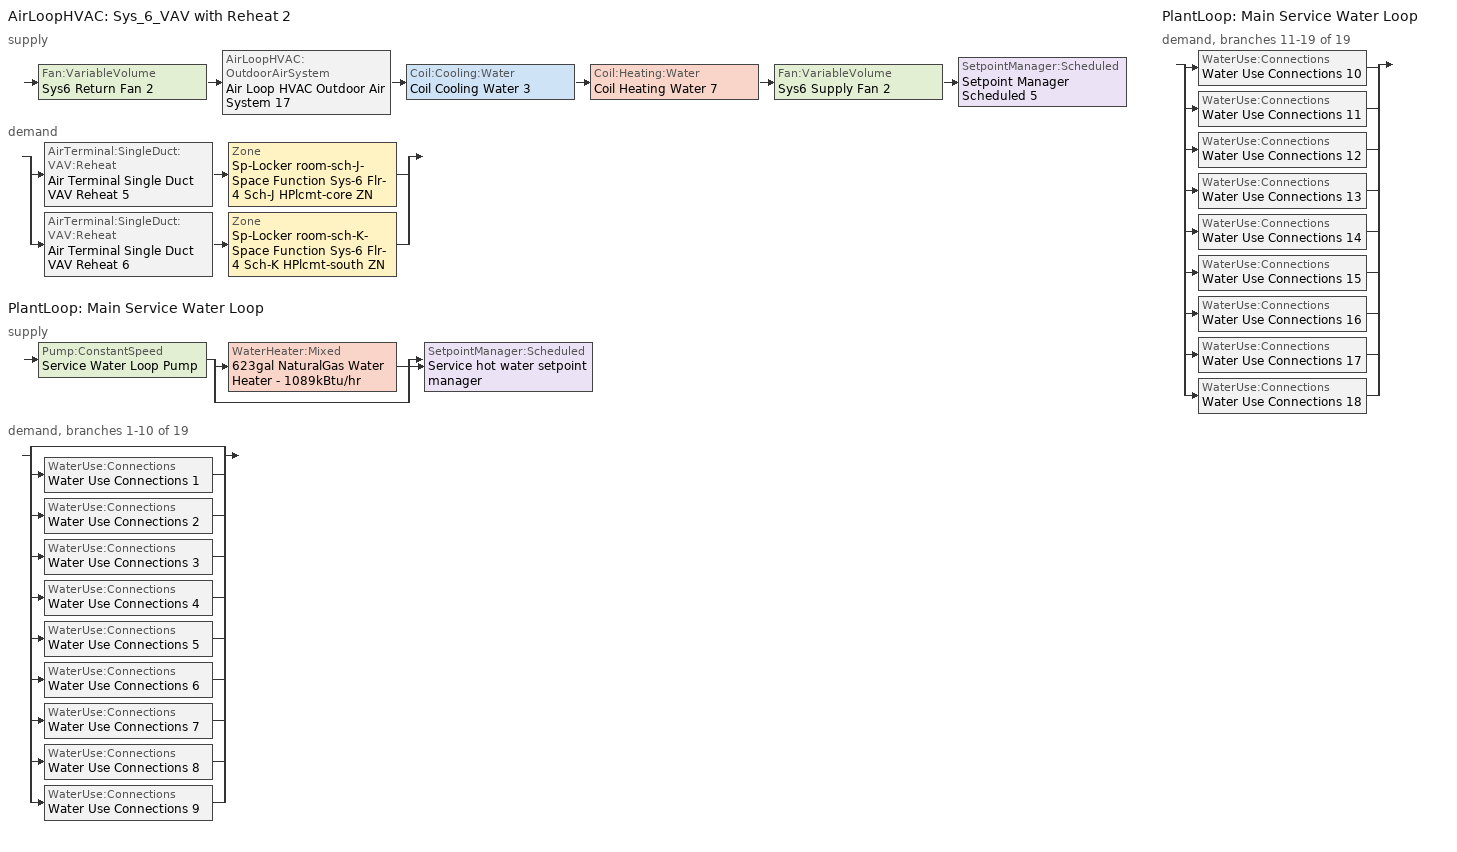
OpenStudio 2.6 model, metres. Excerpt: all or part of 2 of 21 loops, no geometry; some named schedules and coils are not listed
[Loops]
AirLoopHVAC 'Sys_6_VAV with Reheat 2'
 supply: Fan:VariableVolume 'Sys6 Return Fan 2' > AirLoopHVAC:OutdoorAirSystem 'Air Loop HVAC Outdoor Air System 17' > Coil:Cooling:Water 'Coil Cooling Water 3' > Coil:Heating:Water 'Coil Heating Water 7' > Fan:VariableVolume 'Sys6 Supply Fan 2' > SetpointManager:Scheduled 'Setpoint Manager Scheduled 5'
 demand: split
  | AirTerminal:SingleDuct:VAV:Reheat 'Air Terminal Single Duct VAV Reheat 5' > Zone 'Sp-Locker room-sch-J-Space Function Sys-6 Flr-4 Sch-J HPlcmt-core ZN'
  | AirTerminal:SingleDuct:VAV:Reheat 'Air Terminal Single Duct VAV Reheat 6' > Zone 'Sp-Locker room-sch-K-Space Function Sys-6 Flr-4 Sch-K HPlcmt-south ZN'
PlantLoop 'Main Service Water Loop'
 supply: Pump:ConstantSpeed 'Service Water Loop Pump' > split
  | WaterHeater:Mixed '623gal NaturalGas Water Heater - 1089kBtu/hr'
  | bypass
  join > SetpointManager:Scheduled 'Service hot water setpoint manager'
 demand, branches 1-10 of 19: split
  | bypass
  | WaterUse:Connections 'Water Use Connections 1'
  | WaterUse:Connections 'Water Use Connections 2'
  | WaterUse:Connections 'Water Use Connections 3'
  | WaterUse:Connections 'Water Use Connections 4'
  | WaterUse:Connections 'Water Use Connections 5'
  | WaterUse:Connections 'Water Use Connections 6'
  | WaterUse:Connections 'Water Use Connections 7'
  | WaterUse:Connections 'Water Use Connections 8'
  | WaterUse:Connections 'Water Use Connections 9'
PlantLoop 'Main Service Water Loop'
 demand, branches 11-19 of 19: split
  | WaterUse:Connections 'Water Use Connections 10'
  | WaterUse:Connections 'Water Use Connections 11'
  | WaterUse:Connections 'Water Use Connections 12'
  | WaterUse:Connections 'Water Use Connections 13'
  | WaterUse:Connections 'Water Use Connections 14'
  | WaterUse:Connections 'Water Use Connections 15'
  | WaterUse:Connections 'Water Use Connections 16'
  | WaterUse:Connections 'Water Use Connections 17'
  | WaterUse:Connections 'Water Use Connections 18'
[Sizing:Zone] Zone Cooling Design Supply Air Temperature Input Method=SupplyAirTemperature; Zone Cooling Design Supply Air Temperature {C}=13; Zone Cooling Design Supply Air Temperature Difference {deltaC}=11.11; Zone Heating Design Supply Air Temperature Input Method=SupplyAirTemperature; Zone Heating Design Supply Air Temperature {C}=43; Zone Heating Design Supply Air Temperature Difference {deltaC}=11.11; Zone Cooling Design Supply Air Humidity Ratio {kg-H2O/kg-air}=0.0085; Zone Heating Design Supply Air Humidity Ratio {kg-H2O/kg-air}=0.008; Zone Heating Sizing Factor=1.3; Zone Cooling Sizing Factor=1.1; Cooling Design Air Flow Method=DesignDay; Heating Design Air Flow Method=DesignDay; Account for Dedicated Outdoor Air System=No; Dedicated Outdoor Air System Control Strategy=NeutralSupplyAir; Dedicated Outdoor Air Low Setpoint Temperature for Design {C}=autosize; Dedicated Outdoor Air High Setpoint Temperature for Design {C}=autosize
Sp-Locker room-sch-J-Space Function Sys-6 Flr-4 Sch-J HPlcmt-core ZN; Sp-Locker room-sch-K-Space Function Sys-6 Flr-4 Sch-K HPlcmt-south ZN
[Zone equipment]
Sp-Locker room-sch-J-Space Function Sys-6 Flr-4 Sch-J HPlcmt-core ZN: Air Terminal Single Duct VAV Reheat 5, Zone HVAC Baseboard Convective Water 19
Sp-Locker room-sch-K-Space Function Sys-6 Flr-4 Sch-K HPlcmt-south ZN: Air Terminal Single Duct VAV Reheat 6, Zone HVAC Baseboard Convective Water 20
[PlantLoop]
Main Service Water Loop: Glycol Concentration=0; Maximum Loop Temperature {C}=60; Minimum Loop Temperature {C}=10; Plant Loop Volume {m3}=Autocalculate; Load Distribution Scheme=Optimal
[Sizing:Plant]
Main Service Water Loop: Loop Type=Heating; Design Loop Exit Temperature {C}=60; Loop Design Temperature Difference {deltaC}=5; Sizing Option=NonCoincident; Zone Timesteps in Averaging Window=1; Coincident Sizing Factor Mode=None
[AirLoopHVAC]
Sys_6_VAV with Reheat 2: Availability Schedule=Always On Discrete; Design Supply Air Flow Rate {m3/s}=AutoSize
[Sizing:System]
Sys_6_VAV with Reheat 2: Type of Load to Size On=Sensible; Design Outdoor Air Flow Rate {m3/s}=Autosize; Minimum System Air Flow Ratio=0.3; Preheat Design Temperature {C}=7; Preheat Design Humidity Ratio {kg-H2O/kg-Air}=0.008; Precool Design Temperature {C}=12.8; Precool Design Humidity Ratio {kg-H2O/kg-Air}=0.008; Central Cooling Design Supply Air Temperature {C}=13; Central Heating Design Supply Air Temperature {C}=13.1; Sizing Option=NonCoincident; 100% Outdoor Air in Cooling=No; 100% Outdoor Air in Heating=No; Central Cooling Design Supply Air Humidity Ratio {kg-H2O/kg-Air}=0.0085; Central Heating Design Supply Air Humidity Ratio {kg-H2O/kg-Air}=0.008; Cooling Design Air Flow Method=DesignDay; Cooling Design Air Flow Rate {m3/s}=0; Heating Design Air Flow Method=DesignDay; Heating Design Air Flow Rate {m3/s}=0; System Outdoor Air Method=ZoneSum; Zone Maximum Outdoor Air Fraction=1; Cooling Supply Air Flow Rate Per Floor Area {m3/s-m2}=0.00996765; Cooling Fraction of Autosized Cooling Supply Air Flow Rate=1; Cooling Supply Air Flow Rate Per Unit Cooling Capacity {m3/s-W}=3.94755e-05; Heating Supply Air Flow Rate Per Floor Area {m3/s-m2}=0.00996765; Heating Fraction of Autosized Heating Supply Air Flow Rate=1; Heating Fraction of Autosized Cooling Supply Air Flow Rate=1; Heating Supply Air Flow Rate Per Unit Heating Capacity {m3/s-W}=3.15882e-05; Cooling Design Capacity Method=CoolingDesignCapacity; Cooling Design Capacity {W}=autosize; Cooling Design Capacity Per Floor Area {W/m2}=234.7; Fraction of Autosized Cooling Design Capacity=1; Heating Design Capacity Method=HeatingDesignCapacity; Heating Design Capacity {W}=autosize; Heating Design Capacity Per Floor Area {W/m2}=157; Fraction of Autosized Heating Design Capacity=1; Central Cooling Capacity Control Method=OnOff
[Controller:OutdoorAir]
Controller Outdoor Air 17: Minimum Outdoor Air Flow Rate {m3/s}=autosize; Maximum Outdoor Air Flow Rate {m3/s}=Autosize; Economizer Control Type=NoEconomizer; Economizer Control Action Type=ModulateFlow; Economizer Maximum Limit Dry-Bulb Temperature {C}=28; Economizer Maximum Limit Enthalpy {J/kg}=64000; Economizer Minimum Limit Dry-Bulb Temperature {C}=-100; Lockout Type=NoLockout; Minimum Limit Type=FixedMinimum; Controller Mechanical Ventilation=Controller Mechanical Ventilation 17; High Humidity Control=No; Heat Recovery Bypass Control Type=BypassWhenWithinEconomizerLimits
[Controller:MechanicalVentilation]
Controller Mechanical Ventilation 17: Availability Schedule=Always On Discrete; System Outdoor Air Method=ZoneSum
[AirLoopHVAC:OutdoorAirSystem]
Air Loop HVAC Outdoor Air System 17: Controller=Controller Outdoor Air 17
[Pump:ConstantSpeed]
Service Water Loop Pump: Rated Flow Rate {m3/s}=autosize; Rated Pump Head {Pa}=729981; Rated Power Consumption {W}=autosize; Motor Efficiency=0.9; Fraction of Motor Inefficiencies to Fluid Stream=0; Pump Control Type=Intermittent; Design Power Sizing Method=PowerPerFlowPerPressure; Design Electric Power per Unit Flow Rate {W/(m3/s)}=348701.1; Design Shaft Power per Unit Flow Rate per Unit Head {W-s/m3-Pa}=1.28205
[SetpointManager:Scheduled] Control Variable=Temperature
Name | Schedule
Setpoint Manager Scheduled 5 | Supply Air Temp 2
Service hot water setpoint manager | Service Water Loop Temp - 140F
[Fan:VariableVolume] Availability Schedule=Always On Discrete; Fan Efficiency=0.6045; Pressure Rise {Pa}=1017.592; Maximum Flow Rate {m3/s}=Autosize; Fan Power Minimum Flow Rate Input Method=FixedFlowRate; Fan Power Minimum Flow Fraction=0; Fan Power Minimum Air Flow Rate {m3/s}=0; Motor Efficiency=0.93; Motor In Airstream Fraction=1; Fan Power Coefficient 1=0.0407599; Fan Power Coefficient 2=0.088045; Fan Power Coefficient 3=-0.0729261; Fan Power Coefficient 4=0.94374; Fan Power Coefficient 5=0
Sys6 Supply Fan 2; Sys6 Return Fan 2
[AirTerminal:SingleDuct:VAV:Reheat] Availability Schedule=Always On Discrete; Maximum Air Flow Rate {m3/s}=AutoSize; Zone Minimum Air Flow Input Method=Constant; Constant Minimum Air Flow Fraction=0.3; Maximum Hot Water or Steam Flow Rate {m3/s}=AutoSize; Minimum Hot Water or Steam Flow Rate {m3/s}=0; Convergence Tolerance=0.001; Damper Heating Action=Normal; Maximum Flow per Zone Floor Area During Reheat {m3/s-m2}=AutoSize; Maximum Flow Fraction During Reheat=AutoSize; Maximum Reheat Air Temperature {C}=43; Control For Outdoor Air=No
Name | Fixed Minimum Air Flow Rate {m3/s} | Reheat Coil
Air Terminal Single Duct VAV Reheat 5 | 5 | Coil Heating Water 8
Air Terminal Single Duct VAV Reheat 6 | 3.75 | Coil Heating Water 9
[WaterHeater:Mixed]
623gal NaturalGas Water Heater - 1089kBtu/hr: Tank Volume {m3}=2.35779; Setpoint Temperature Schedule=Service Water Loop Temp - 140F; Deadband Temperature Difference {deltaC}=2; Maximum Temperature Limit {C}=82.2222; Heater Control Type=Cycle; Heater Maximum Capacity {W}=319292; Heater Fuel Type=NaturalGas; Heater Thermal Efficiency=0.8; Off Cycle Parasitic Fuel Consumption Rate {W}=20; Off Cycle Parasitic Fuel Type=NaturalGas; Off Cycle Parasitic Heat Fraction to Tank=0.8; On Cycle Parasitic Fuel Type=NaturalGas; Ambient Temperature Indicator=Schedule; Ambient Temperature Schedule=Water Heater Ambient Temp Schedule - 70F; Off Cycle Loss Coefficient to Ambient Temperature {W/K}=6; On Cycle Loss Coefficient to Ambient Temperature {W/K}=6; Use Side Effectiveness=1; Source Side Effectiveness=1; Use Side Design Flow Rate {m3/s}=autosize; Source Side Design Flow Rate {m3/s}=autosize; Indirect Water Heating Recovery Time {hr}=1.5; Source Side Flow Control Mode=IndirectHeatPrimarySetpoint
[WaterUse:Connections]
Name | Water Use Equipment Name 1
Water Use Connections 1 | Lounge/break room - health care facility-space function Service Water Use 0.95gal/min
Water Use Connections 2 | Lounge/break room - other-space function Service Water Use 0.95gal/min
Water Use Connections 3 | Office enclosed <= 25 m2-space function Service Water Use 0.71gal/min
Water Use Connections 4 | Office enclosed > 25 m2-space function Service Water Use 0.71gal/min
Water Use Connections 5 | Office open plan-space function Service Water Use 0.71gal/min
Water Use Connections 6 | Pharmacy area-space function Service Water Use 0.36gal/min
Water Use Connections 7 | Sales area-space function Service Water Use 0.21gal/min
Water Use Connections 8 | Seating area general-sch-a-space function Service Water Use 1.03gal/min
Water Use Connections 9 | Seating area general-sch-b-space function Service Water Use 1.03gal/min
Water Use Connections 10 | Seating area general-sch-c-space function Service Water Use 1.03gal/min
Water Use Connections 11 | Seating area general-sch-d-space function Service Water Use 1.03gal/min
Water Use Connections 12 | Seating area general-sch-e-space function Service Water Use 1.03gal/min
Water Use Connections 13 | Seating area general-sch-f-space function Service Water Use 1.03gal/min
Water Use Connections 14 | Seating area general-sch-g-space function Service Water Use 1.03gal/min
Water Use Connections 15 | Seating area general-sch-h-space function Service Water Use 1.37gal/min
Water Use Connections 16 | Seating area general-sch-i-space function Service Water Use 1.03gal/min
Water Use Connections 17 | Seating area general-sch-j-space function Service Water Use 1.37gal/min
Water Use Connections 18 | Seating area general-sch-k-space function Service Water Use 1.37gal/min
[WaterUse:Equipment:Definition]
Name | Peak Flow Rate {m3/s} | Target Temperature Schedule | Sensible Fraction Schedule | Latent Fraction Schedule
Lounge/break room - health care facility-space function Service Water Use Def 0.95gal/min | 5.97514e-05 | Schedule Ruleset 5 | Schedule Ruleset 3 | Schedule Ruleset 4
Lounge/break room - other-space function Service Water Use Def 0.95gal/min | 5.97514e-05 | Schedule Ruleset 8 | Schedule Ruleset 6 | Schedule Ruleset 7
Office enclosed <= 25 m2-space function Service Water Use Def 0.71gal/min | 4.48135e-05 | Schedule Ruleset 11 | Schedule Ruleset 9 | Schedule Ruleset 10
Office enclosed > 25 m2-space function Service Water Use Def 0.71gal/min | 4.48135e-05 | Schedule Ruleset 14 | Schedule Ruleset 12 | Schedule Ruleset 13
Office open plan-space function Service Water Use Def 0.71gal/min | 4.48135e-05 | Schedule Ruleset 17 | Schedule Ruleset 15 | Schedule Ruleset 16
Pharmacy area-space function Service Water Use Def 0.36gal/min | 2.24068e-05 | Schedule Ruleset 20 | Schedule Ruleset 18 | Schedule Ruleset 19
Sales area-space function Service Water Use Def 0.21gal/min | 1.32781e-05 | Schedule Ruleset 23 | Schedule Ruleset 21 | Schedule Ruleset 22
Seating area general-sch-a-space function Service Water Use Def 1.03gal/min | 6.47307e-05 | Schedule Ruleset 26 | Schedule Ruleset 24 | Schedule Ruleset 25
Seating area general-sch-b-space function Service Water Use Def 1.03gal/min | 6.47307e-05 | Schedule Ruleset 29 | Schedule Ruleset 27 | Schedule Ruleset 28
Seating area general-sch-c-space function Service Water Use Def 1.03gal/min | 6.47307e-05 | Schedule Ruleset 32 | Schedule Ruleset 30 | Schedule Ruleset 31
Seating area general-sch-d-space function Service Water Use Def 1.03gal/min | 6.47307e-05 | Schedule Ruleset 35 | Schedule Ruleset 33 | Schedule Ruleset 34
Seating area general-sch-e-space function Service Water Use Def 1.03gal/min | 6.47307e-05 | Schedule Ruleset 38 | Schedule Ruleset 36 | Schedule Ruleset 37
Seating area general-sch-f-space function Service Water Use Def 1.03gal/min | 6.47307e-05 | Schedule Ruleset 41 | Schedule Ruleset 39 | Schedule Ruleset 40
Seating area general-sch-g-space function Service Water Use Def 1.03gal/min | 6.47307e-05 | Schedule Ruleset 44 | Schedule Ruleset 42 | Schedule Ruleset 43
Seating area general-sch-h-space function Service Water Use Def 1.37gal/min | 8.63075e-05 | Schedule Ruleset 47 | Schedule Ruleset 45 | Schedule Ruleset 46
Seating area general-sch-i-space function Service Water Use Def 1.03gal/min | 6.47307e-05 | Schedule Ruleset 50 | Schedule Ruleset 48 | Schedule Ruleset 49
Seating area general-sch-j-space function Service Water Use Def 1.37gal/min | 8.63075e-05 | Schedule Ruleset 53 | Schedule Ruleset 51 | Schedule Ruleset 52
Seating area general-sch-k-space function Service Water Use Def 1.37gal/min | 8.63075e-05 | Schedule Ruleset 56 | Schedule Ruleset 54 | Schedule Ruleset 55
[WaterUse:Equipment]
Name | Water Use Equipment Definition | Space | Flow Rate Fraction Schedule
Lounge/break room - health care facility-space function Service Water Use 0.95gal/min | Lounge/break room - health care facility-space function Service Water Use Def 0.95gal/min | Lounge/Break room - health care facility-Space Function | NECB-B-Service Water Heating
Lounge/break room - other-space function Service Water Use 0.95gal/min | Lounge/break room - other-space function Service Water Use Def 0.95gal/min | Lounge/Break room - other-Space Function | NECB-B-Service Water Heating
Office enclosed <= 25 m2-space function Service Water Use 0.71gal/min | Office enclosed <= 25 m2-space function Service Water Use Def 0.71gal/min | Office enclosed <= 25 m2-Space Function | NECB-A-Service Water Heating
Office enclosed > 25 m2-space function Service Water Use 0.71gal/min | Office enclosed > 25 m2-space function Service Water Use Def 0.71gal/min | Office enclosed > 25 m2-Space Function | NECB-A-Service Water Heating
Office open plan-space function Service Water Use 0.71gal/min | Office open plan-space function Service Water Use Def 0.71gal/min | Office open plan-Space Function | NECB-A-Service Water Heating
Pharmacy area-space function Service Water Use 0.36gal/min | Pharmacy area-space function Service Water Use Def 0.36gal/min | Pharmacy area-Space Function | NECB-C-Service Water Heating
Sales area-space function Service Water Use 0.21gal/min | Sales area-space function Service Water Use Def 0.21gal/min | Sales area-Space Function | NECB-C-Service Water Heating
Seating area general-sch-a-space function Service Water Use 1.03gal/min | Seating area general-sch-a-space function Service Water Use Def 1.03gal/min | Seating area general-sch-A-Space Function | NECB-A-Service Water Heating
Seating area general-sch-b-space function Service Water Use 1.03gal/min | Seating area general-sch-b-space function Service Water Use Def 1.03gal/min | Seating area general-sch-B-Space Function | NECB-B-Service Water Heating
Seating area general-sch-c-space function Service Water Use 1.03gal/min | Seating area general-sch-c-space function Service Water Use Def 1.03gal/min | Seating area general-sch-C-Space Function | NECB-C-Service Water Heating
Seating area general-sch-d-space function Service Water Use 1.03gal/min | Seating area general-sch-d-space function Service Water Use Def 1.03gal/min | Seating area general-sch-D-Space Function | NECB-D-Service Water Heating
Seating area general-sch-e-space function Service Water Use 1.03gal/min | Seating area general-sch-e-space function Service Water Use Def 1.03gal/min | Seating area general-sch-E-Space Function | NECB-E-Service Water Heating
Seating area general-sch-f-space function Service Water Use 1.03gal/min | Seating area general-sch-f-space function Service Water Use Def 1.03gal/min | Seating area general-sch-F-Space Function | NECB-F-Service Water Heating
Seating area general-sch-g-space function Service Water Use 1.03gal/min | Seating area general-sch-g-space function Service Water Use Def 1.03gal/min | Seating area general-sch-G-Space Function | NECB-G-Service Water Heating
Seating area general-sch-h-space function Service Water Use 1.37gal/min | Seating area general-sch-h-space function Service Water Use Def 1.37gal/min | Seating area general-sch-H-Space Function | NECB-H-Service Water Heating
Seating area general-sch-i-space function Service Water Use 1.03gal/min | Seating area general-sch-i-space function Service Water Use Def 1.03gal/min | Seating area general-sch-I-Space Function | NECB-I-Service Water Heating
Seating area general-sch-j-space function Service Water Use 1.37gal/min | Seating area general-sch-j-space function Service Water Use Def 1.37gal/min | Seating area general-sch-J-Space Function | NECB-J-Service Water Heating
Seating area general-sch-k-space function Service Water Use 1.37gal/min | Seating area general-sch-k-space function Service Water Use Def 1.37gal/min | Seating area general-sch-K-Space Function | NECB-K-Service Water Heating
[Schedule:Ruleset]
Name | Default Day Schedule
Supply Air Temp 2 | Supply Air Temp Default 2
Service Water Loop Temp - 140F | Service Water Loop Temp - 140F Default
Water Heater Ambient Temp Schedule - 70F | Water Heater Ambient Temp Schedule - 70F Default
Schedule Ruleset 3 | Schedule Day 7
Schedule Ruleset 4 | Schedule Day 8
Schedule Ruleset 5 | Schedule Day 9
NECB-B-Service Water Heating | NECB-B-Service Water Heating Default
Schedule Ruleset 6 | Schedule Day 10
Schedule Ruleset 7 | Schedule Day 11
Schedule Ruleset 8 | Schedule Day 12
Schedule Ruleset 9 | Schedule Day 13
Schedule Ruleset 10 | Schedule Day 14
Schedule Ruleset 11 | Schedule Day 15
NECB-A-Service Water Heating | NECB-A-Service Water Heating Default
Schedule Ruleset 12 | Schedule Day 16
Schedule Ruleset 13 | Schedule Day 17
Schedule Ruleset 14 | Schedule Day 18
Schedule Ruleset 15 | Schedule Day 19
Schedule Ruleset 16 | Schedule Day 20
Schedule Ruleset 17 | Schedule Day 21
Schedule Ruleset 18 | Schedule Day 22
Schedule Ruleset 19 | Schedule Day 23
Schedule Ruleset 20 | Schedule Day 24
NECB-C-Service Water Heating | NECB-C-Service Water Heating Default
Schedule Ruleset 21 | Schedule Day 25
Schedule Ruleset 22 | Schedule Day 26
Schedule Ruleset 23 | Schedule Day 27
Schedule Ruleset 24 | Schedule Day 28
Schedule Ruleset 25 | Schedule Day 29
Schedule Ruleset 26 | Schedule Day 30
Schedule Ruleset 27 | Schedule Day 31
Schedule Ruleset 28 | Schedule Day 32
Schedule Ruleset 29 | Schedule Day 33
Schedule Ruleset 30 | Schedule Day 34
Schedule Ruleset 31 | Schedule Day 35
Schedule Ruleset 32 | Schedule Day 36
Schedule Ruleset 33 | Schedule Day 37
Schedule Ruleset 34 | Schedule Day 38
Schedule Ruleset 35 | Schedule Day 39
NECB-D-Service Water Heating | NECB-D-Service Water Heating Default
Schedule Ruleset 36 | Schedule Day 40
Schedule Ruleset 37 | Schedule Day 41
Schedule Ruleset 38 | Schedule Day 42
NECB-E-Service Water Heating | NECB-E-Service Water Heating Default
NECB-F-Service Water Heating | NECB-F-Service Water Heating Default
NECB-G-Service Water Heating | NECB-G-Service Water Heating Default
NECB-H-Service Water Heating | NECB-H-Service Water Heating Default
NECB-I-Service Water Heating | NECB-I-Service Water Heating Default
NECB-J-Service Water Heating | NECB-J-Service Water Heating Default
NECB-K-Service Water Heating | NECB-K-Service Water Heating Default
[Schedule:Day]
Supply Air Temp Default 2: 24, 0, 13
Service Water Loop Temp - 140F Default: 24, 0, 60
Water Heater Ambient Temp Schedule - 70F Default: 24, 0, 21.1111
NECB-B-Service Water Heating Default: 1, 0, 0.6, 2, 0, 0.5, 9, 0, 0.05, 11, 0, 0.7, 12, 0, 0.4, 13, 0, 0.5, 15, 0, 0.6, 16, 0, 0.4, 18, 0, 0.3, 19, 0, 0.4, 20, 0, 0.5, 22, 0, 0.8, 24, 0, 0.9
NECB-A-Service Water Heating Default: 7, 0, 0.05, 8, 0, 0.1, 10, 0, 0.5, 16, 0, 0.9, 17, 0, 0.7, 18, 0, 0.5, 19, 0, 0.3, 22, 0, 0.2, 24, 0, 0.05
NECB-C-Service Water Heating Default: 8, 0, 0.05, 9, 0, 0.1, 10, 0, 0.2, 11, 0, 0.3, 12, 0, 0.4, 16, 0, 0.8, 17, 0, 0.6, 18, 0, 0.4, 19, 0, 0.3, 21, 0, 0.2, 24, 0, 0.05
NECB-D-Service Water Heating Default: 8, 0, 0.05, 10, 0, 0.5, 16, 0, 0.9, 17, 0, 0.7, 18, 0, 0.3, 21, 0, 0.5, 22, 0, 0.3, 24, 0, 0.05
NECB-E-Service Water Heating Default: 8, 0, 0.05, 9, 0, 0.1, 10, 0, 0.4, 12, 0, 0.5, 13, 0, 0.7, 14, 0, 0.9, 15, 0, 0.8, 16, 0, 0.7, 17, 0, 0.8, 18, 0, 0.3, 24, 0, 0.05
[Schedule:Rule] Date Specification Type=DateRange; Start Month=1; Start Day=1; End Month=12; End Day=31
Name | Schedule Ruleset | Rule Order | Day Schedule | Apply Monday | Apply Tuesday | Apply Wednesday | Apply Thursday | Apply Friday | Apply Saturday | Apply Sunday
Schedule Rule 179 | NECB-B-Service Water Heating | 2 | NECB-B-Service Water Heating Default|Wkdy Day | Yes | Yes | Yes | Yes | Yes
Schedule Rule 180 | NECB-B-Service Water Heating | 1 | NECB-B-Service Water Heating Sat Day |  |  |  |  |  | Yes
Schedule Rule 181 | NECB-B-Service Water Heating | 0 | NECB-B-Service Water Heating Sun|Hol Day |  |  |  |  |  |  | Yes
Schedule Rule 182 | NECB-A-Service Water Heating | 2 | NECB-A-Service Water Heating Default|Wkdy Day | Yes | Yes | Yes | Yes | Yes
Schedule Rule 183 | NECB-A-Service Water Heating | 1 | NECB-A-Service Water Heating Sat Day |  |  |  |  |  | Yes
Schedule Rule 184 | NECB-A-Service Water Heating | 0 | NECB-A-Service Water Heating Sun|Hol Day |  |  |  |  |  |  | Yes
Schedule Rule 185 | NECB-C-Service Water Heating | 2 | NECB-C-Service Water Heating Default|Wkdy Day | Yes | Yes | Yes | Yes | Yes
Schedule Rule 186 | NECB-C-Service Water Heating | 1 | NECB-C-Service Water Heating Sat Day |  |  |  |  |  | Yes
Schedule Rule 187 | NECB-C-Service Water Heating | 0 | NECB-C-Service Water Heating Sun|Hol Day |  |  |  |  |  |  | Yes
Schedule Rule 188 | NECB-D-Service Water Heating | 2 | NECB-D-Service Water Heating Default|Wkdy Day | Yes | Yes | Yes | Yes | Yes
Schedule Rule 189 | NECB-D-Service Water Heating | 1 | NECB-D-Service Water Heating Sat Day |  |  |  |  |  | Yes
Schedule Rule 190 | NECB-D-Service Water Heating | 0 | NECB-D-Service Water Heating Sun|Hol Day |  |  |  |  |  |  | Yes
[Schedule:Constant]
Always On Discrete: Value=1
